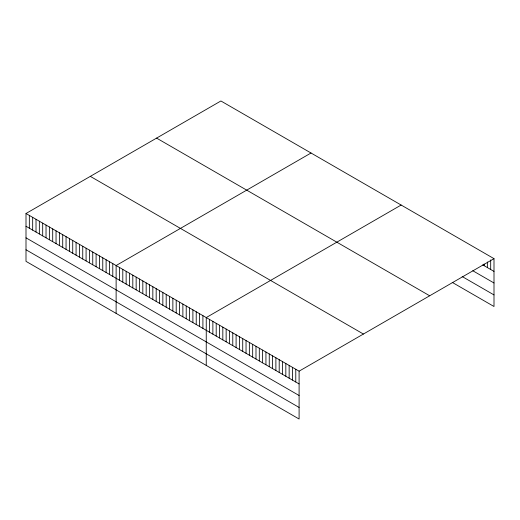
<?xml version="1.0" encoding="UTF-8"?>
<svg xmlns="http://www.w3.org/2000/svg" width="520" height="520" viewBox="0 0 520 520"><rect width="100%" height="100%" fill="white"/><g stroke="black" fill="none" stroke-linecap="round" stroke-linejoin="round"><path stroke-width="0.78" d="M26 213.499L299.097 371.169L299.097 419.022L26 261.352L26 213.499L220.903 100.978L494 258.648L494 306.501L452.218 282.373M311.025 153.01L116.123 265.531L116.123 313.385M401.147 205.036L206.245 317.564L206.245 365.417M299.097 371.169L494 258.648M482.723 264.888L494 271.401M472.778 270.731L494 282.984M462.163 276.536L494 294.918M156.585 138.106L429.683 295.783M90.317 176.364L363.415 334.041M26 226.252L299.097 383.923M26 237.835L299.097 395.506M26 249.769L299.097 407.44M490.685 259.922L490.685 269.483M487.37 261.989L487.37 267.572M484.049 264.062L484.049 265.655M295.783 369.259L295.783 382.012M292.468 367.341L292.468 380.094M289.153 365.43L289.153 378.183M285.831 363.512L285.831 376.266M282.516 361.601L282.516 374.354M279.201 359.684L279.201 372.437M275.886 357.773L275.886 370.526M272.571 355.856L272.571 368.609M269.256 353.945L269.256 366.691M265.935 352.027L265.935 364.78M262.62 350.11L262.62 362.863M259.305 348.199L259.305 360.951M255.989 346.281L255.989 359.034M252.675 344.37L252.675 357.123M249.353 342.453L249.353 355.206M246.038 340.541L246.038 353.294M242.723 338.624L242.723 351.377M239.408 336.713L239.408 349.466M236.093 334.796L236.093 347.549M232.778 332.878L232.778 345.631M229.457 330.967L229.457 343.72M226.142 329.05L226.142 341.803M222.827 327.139L222.827 339.892M219.511 325.221L219.511 337.974M216.197 323.31L216.197 336.063M212.875 321.392L212.875 334.146M209.56 319.481L209.56 332.235M202.911 315.64L202.911 328.387M199.569 313.709L199.569 326.463M196.228 311.786L196.228 324.538M192.894 309.855L192.894 322.608M189.553 307.931L189.553 320.684M186.219 306L186.219 318.753M182.878 304.077L182.878 316.829M179.543 302.146L179.543 314.899M176.202 300.222L176.202 312.975M172.868 298.292L172.868 311.044M169.526 296.368L169.526 309.12M166.192 294.437L166.192 307.19M162.851 292.513L162.851 305.266M159.517 290.583L159.517 303.336M156.175 288.659L156.175 301.411M152.841 286.728L152.841 299.481M149.5 284.804L149.5 297.557M146.166 282.874L146.166 295.627M142.825 280.95L142.825 293.703M139.49 279.019L139.49 291.772M136.149 277.095L136.149 289.848M132.815 275.171L132.815 287.918M129.474 273.24L129.474 285.994M126.139 271.317L126.139 284.07M122.798 269.386L122.798 282.139M119.463 267.462L119.463 280.215M112.788 263.608L112.788 276.361M109.447 261.677L109.447 274.43M106.106 259.753L106.106 272.506M102.772 257.822L102.772 270.575M99.431 255.899L99.431 268.651M96.096 253.968L96.096 266.721M92.755 252.044L92.755 264.797M89.421 250.114L89.421 262.867M86.08 248.19L86.08 260.942M82.745 246.259L82.745 259.012M79.404 244.335L79.404 257.088M76.07 242.405L76.07 255.158M72.728 240.481L72.728 253.233M69.394 238.55L69.394 251.303M66.053 236.626L66.053 249.379M62.718 234.696L62.718 247.448M59.377 232.772L59.377 245.525M56.043 230.847L56.043 243.594M52.702 228.917L52.702 241.67M49.368 226.993L49.368 239.746M46.027 225.062L46.027 237.816M42.692 223.139L42.692 235.892M39.351 221.208L39.351 233.961M36.017 219.284L36.017 232.037M32.676 217.353L32.676 230.107M29.341 215.43L29.341 228.183"/></g></svg>
